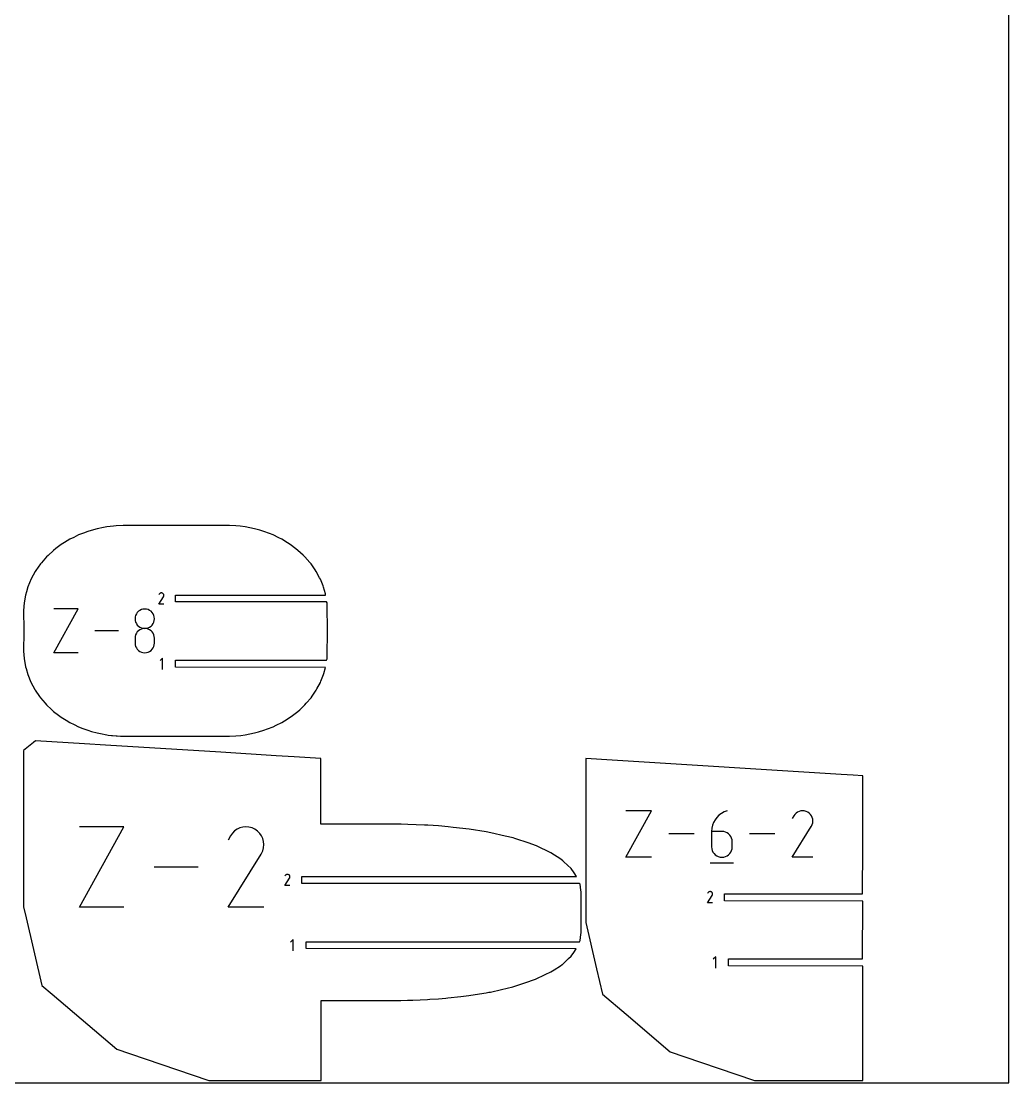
# Model space of a CAD drawing. Extents: x 0 to 3000, y 0 to 3000.
# Drawn here: x 2302 to 3000, y 0 to 750 of the extents above; entities that cross this region are included whole.
import ezdxf

# ---------------------------------------------------------------- set-up
doc = ezdxf.new("R2010")
doc.units = 0

msp = doc.modelspace()

# ---------------------------------------------------------------- linework, layer by layer
at = {"layer": 'annotation', "color": 1}
for p, q in [((2399.633357, 345.24159), (2399.40007, 344.79408)), ((2399.81849, 345.504111), (2399.633357, 345.24159)), ((2400.040607, 345.723254), (2399.81849, 345.504111)), ((2400.292954, 345.897266), (2400.040607, 345.723254)), ((2400.568775, 346.024391), (2400.292954, 345.897266)), ((2400.861315, 346.102875), (2400.568775, 346.024391)), ((2401.163819, 346.130962), (2400.861315, 346.102875)), ((2401.469531, 346.106898), (2401.163819, 346.130962)), ((2401.771696, 346.028928), (2401.469531, 346.106898)), ((2402.063559, 345.895297), (2401.771696, 346.028928)), ((2402.324599, 345.709933), (2402.063559, 345.895297)), ((2402.063559, 345.895297), (2402.063559, 345.895297)), ((2402.542857, 345.487498), (2402.324599, 345.709933)), ((2402.716392, 345.234808), (2402.542857, 345.487498)), ((2402.843263, 344.958681), (2402.716392, 345.234808)), ((2399.395053, 338.131092), (2402.678133, 343.41643)), ((2402.948044, 338.131092), (2399.395053, 338.131092)), ((2402.678133, 343.41643), (2402.682058, 343.421287)), ((2402.678133, 343.41643), (2402.678133, 343.41643)), ((2402.682058, 343.421287), (2402.685822, 343.426185)), ((2402.685822, 343.426185), (2402.689449, 343.431165)), ((2402.689449, 343.431165), (2402.692965, 343.43627)), ((2402.692965, 343.43627), (2402.696395, 343.441539)), ((2402.696395, 343.441539), (2402.699762, 343.447015)), ((2402.699762, 343.447015), (2402.703092, 343.452739)), ((2402.703092, 343.452739), (2402.70641, 343.458752)), ((2402.70641, 343.458752), (2402.70974, 343.465095)), ((2402.70974, 343.465095), (2402.845298, 343.756148)), ((2402.70974, 343.465095), (2402.70974, 343.465095)), ((2402.92153, 344.665935), (2402.843263, 344.958681)), ((2402.845298, 343.756148), (2402.924488, 344.057851)), ((2402.949252, 344.363386), (2402.92153, 344.665935)), ((2402.924488, 344.057851), (2402.949252, 344.363386)), ((2325.281107, 303.810612), (2342.457573, 334.745324)), ((2342.457573, 334.745324), (2325.281107, 334.745324)), ((2383.003538, 330.236752), (2382.684023, 329.077812)), ((2383.512195, 331.304937), (2383.003538, 330.236752)), ((2384.190467, 332.262711), (2383.512195, 331.304937)), ((2385.018828, 333.09042), (2384.190467, 332.262711)), ((2385.977749, 333.768407), (2385.018828, 333.09042)), ((2387.047703, 334.277019), (2385.977749, 333.768407)), ((2388.209163, 334.5966), (2387.047703, 334.277019)), ((2389.442602, 334.707495), (2388.209163, 334.5966)), ((2390.67604, 334.5966), (2389.442602, 334.707495)), ((2389.442602, 334.707495), (2389.442602, 334.707495)), ((2391.8375, 334.277019), (2390.67604, 334.5966)), ((2392.907454, 333.768407), (2391.8375, 334.277019)), ((2393.866376, 333.09042), (2392.907454, 333.768407)), ((2394.694736, 332.262711), (2393.866376, 333.09042)), ((2395.373009, 331.304937), (2394.694736, 332.262711)), ((2395.881666, 330.236752), (2395.373009, 331.304937)), ((2396.20118, 329.077812), (2395.881666, 330.236752)), ((2382.684023, 329.077812), (2382.573179, 327.847772)), ((2382.573179, 327.847772), (2382.573179, 327.847772)), ((2382.573179, 327.847772), (2382.684087, 326.611957)), ((2382.684087, 326.611957), (2383.003761, 325.44852)), ((2383.003761, 325.44852), (2383.512626, 324.376956)), ((2383.512626, 324.376956), (2384.191106, 323.41676)), ((2384.191106, 323.41676), (2385.019626, 322.587428)), ((2385.019626, 322.587428), (2385.978611, 321.908456)), ((2392.906592, 321.908456), (2393.865577, 322.587428)), ((2393.865577, 322.587428), (2394.694097, 323.41676)), ((2394.694097, 323.41676), (2395.372578, 324.376956)), ((2395.372578, 324.376956), (2395.881442, 325.44852)), ((2395.881442, 325.44852), (2396.201116, 326.611957)), ((2396.201116, 326.611957), (2396.312025, 327.847772)), ((2396.312025, 327.847772), (2396.20118, 329.077812)), ((2396.312025, 327.847772), (2396.312025, 327.847772)), ((2370.975572, 319.277968), (2354.061, 319.277968)), ((2382.684023, 315.326704), (2382.573179, 314.091467)), ((2383.003538, 316.489692), (2382.684023, 315.326704)), ((2383.512195, 317.560918), (2383.003538, 316.489692)), ((2384.190467, 318.520872), (2383.512195, 317.560918)), ((2385.018828, 319.350041), (2384.190467, 318.520872)), ((2385.977749, 320.028915), (2385.018828, 319.350041)), ((2387.047703, 320.537982), (2385.977749, 320.028915)), ((2385.978611, 321.908456), (2387.048486, 321.399338)), ((2388.209163, 320.857731), (2387.047703, 320.537982)), ((2387.048486, 321.399338), (2388.209674, 321.079571)), ((2389.442602, 320.968649), (2388.209163, 320.857731)), ((2388.209674, 321.079571), (2389.442602, 320.968649)), ((2389.442602, 320.968649), (2390.675529, 321.079571)), ((2390.67604, 320.857795), (2389.442602, 320.968649)), ((2389.442602, 320.968649), (2389.442602, 320.968649)), ((2389.442602, 320.968649), (2389.442602, 320.968649)), ((2390.675529, 321.079571), (2391.836718, 321.399338)), ((2391.8375, 320.538206), (2390.67604, 320.857795)), ((2391.836718, 321.399338), (2392.906592, 321.908456)), ((2392.907454, 320.029346), (2391.8375, 320.538206)), ((2393.866376, 319.35068), (2392.907454, 320.029346)), ((2394.694736, 318.52167), (2393.866376, 319.35068)), ((2395.373009, 317.56178), (2394.694736, 318.52167)), ((2395.881666, 316.490474), (2395.373009, 317.56178)), ((2396.20118, 315.327215), (2395.881666, 316.490474)), ((2396.312025, 314.091467), (2396.20118, 315.327215)), ((2382.573179, 314.091467), (2382.573179, 310.669365)), ((2382.573179, 310.669365), (2382.573179, 310.669365)), ((2382.573179, 310.669365), (2382.684087, 309.434216)), ((2382.684087, 309.434216), (2383.003761, 308.272561)), ((2383.003761, 308.272561), (2383.512626, 307.203578)), ((2395.372578, 307.203578), (2395.881442, 308.272561)), ((2395.881442, 308.272561), (2396.201116, 309.434216)), ((2396.201116, 309.434216), (2396.312025, 310.669365)), ((2396.312025, 310.669365), (2396.312025, 314.091467)), ((2396.312025, 314.091467), (2396.312025, 314.091467)), ((2342.457573, 303.810612), (2325.281107, 303.810612)), ((2383.512626, 307.203578), (2384.191106, 306.246443)), ((2384.191106, 306.246443), (2385.019626, 305.420331)), ((2385.019626, 305.420331), (2385.978611, 304.744419)), ((2385.978611, 304.744419), (2387.048486, 304.237883)), ((2387.048486, 304.237883), (2388.209674, 303.919898)), ((2388.209674, 303.919898), (2389.442602, 303.809642)), ((2389.442602, 303.809642), (2390.675529, 303.919898)), ((2389.442602, 303.809642), (2389.442602, 303.809642)), ((2390.675529, 303.919898), (2391.836718, 304.237883)), ((2391.836718, 304.237883), (2392.906592, 304.744419)), ((2392.906592, 304.744419), (2393.865577, 305.420331)), ((2393.865577, 305.420331), (2394.694097, 306.246443)), ((2394.694097, 306.246443), (2395.372578, 307.203578)), ((2402.061976, 300.080325), (2400.283473, 298.301321)), ((2402.061976, 292.080325), (2402.061976, 300.080325)), ((2729.311569, 159.391909), (2747.50338, 192.155251)), ((2747.50338, 192.155251), (2729.311569, 192.155251)), ((2793.690582, 187.506109), (2792.410843, 185.79706)), ((2795.200897, 189.022833), (2793.690582, 187.506109)), ((2796.922155, 190.320852), (2795.200897, 189.022833)), ((2798.834724, 191.373785), (2796.922155, 190.320852)), ((2800.918969, 192.155251), (2798.834724, 191.373785)), ((2800.918969, 192.155251), (2800.918969, 192.155251)), ((2848.006675, 188.512102), (2847.051266, 186.67936)), ((2848.764869, 189.587233), (2848.006675, 188.512102)), ((2849.674532, 190.484717), (2848.764869, 189.587233)), ((2850.707998, 191.197369), (2849.674532, 190.484717)), ((2851.837601, 191.717999), (2850.707998, 191.197369)), ((2853.035675, 192.039423), (2851.837601, 191.717999)), ((2854.274554, 192.154452), (2853.035675, 192.039423)), ((2855.526573, 192.055899), (2854.274554, 192.154452)), ((2856.764066, 191.736579), (2855.526573, 192.055899)), ((2857.959367, 191.189302), (2856.764066, 191.736579)), ((2859.028435, 190.430161), (2857.959367, 191.189302)), ((2857.959367, 191.189302), (2857.959367, 191.189302)), ((2859.922292, 189.519196), (2859.028435, 190.430161)), ((2860.63299, 188.484326), (2859.922292, 189.519196)), ((2861.152581, 187.353472), (2860.63299, 188.484326)), ((2343.25189, 124.026001), (2374.766962, 180.784454)), ((2374.766962, 180.784454), (2343.25189, 180.784454)), ((2456.701967, 180.02697), (2454.745069, 179.125041)), ((2458.777483, 180.583796), (2456.701967, 180.02697)), ((2460.923689, 180.78307), (2458.777483, 180.583796)), ((2463.092657, 180.61234), (2460.923689, 180.78307)), ((2465.236461, 180.059156), (2463.092657, 180.61234)), ((2467.307172, 179.111067), (2465.236461, 180.059156)), ((2790.621629, 181.90751), (2790.151421, 179.779771)), ((2791.381315, 183.922067), (2790.621629, 181.90751)), ((2792.410843, 185.79706), (2791.381315, 183.922067)), ((2847.030719, 159.391643), (2860.476305, 181.03731)), ((2860.476305, 181.03731), (2860.492378, 181.057199)), ((2860.476305, 181.03731), (2860.476305, 181.03731)), ((2860.492378, 181.057199), (2860.507792, 181.077258)), ((2860.507792, 181.077258), (2860.522648, 181.097655)), ((2860.522648, 181.097655), (2860.537048, 181.11856)), ((2860.537048, 181.11856), (2860.551092, 181.140141)), ((2860.551092, 181.140141), (2860.564883, 181.162567)), ((2860.564883, 181.162567), (2860.578521, 181.186008)), ((2860.578521, 181.186008), (2860.592109, 181.210633)), ((2860.592109, 181.210633), (2860.605747, 181.23661)), ((2860.605747, 181.23661), (2861.160913, 182.428596)), ((2860.605747, 181.23661), (2860.605747, 181.23661)), ((2861.473117, 186.154552), (2861.152581, 187.353472)), ((2861.160913, 182.428596), (2861.485231, 183.664195)), ((2861.586649, 184.915487), (2861.473117, 186.154552)), ((2861.485231, 183.664195), (2861.586649, 184.915487)), ((2450.06536, 174.473147), (2448.410231, 171.298148)), ((2451.378838, 176.335679), (2450.06536, 174.473147)), ((2452.954717, 177.890461), (2451.378838, 176.335679)), ((2454.745069, 179.125041), (2452.954717, 177.890461)), ((2469.159202, 177.795948), (2467.307172, 179.111067)), ((2467.307172, 179.111067), (2467.307172, 179.111067)), ((2470.707699, 176.217813), (2469.159202, 177.795948)), ((2471.938896, 174.425029), (2470.707699, 176.217813)), ((2472.839023, 172.465964), (2471.938896, 174.425029)), ((2777.70715, 175.77358), (2759.792715, 175.77358)), ((2790.151421, 179.779771), (2789.990321, 177.565229)), ((2789.990321, 177.565229), (2789.990321, 166.67562)), ((2797.265813, 177.565229), (2789.990321, 177.565229)), ((2798.574328, 177.448455), (2797.265813, 177.565229)), ((2799.805595, 177.111674), (2798.574328, 177.448455)), ((2800.939135, 176.575195), (2799.805595, 177.111674)), ((2801.95447, 175.859328), (2800.939135, 176.575195)), ((2802.83112, 174.984383), (2801.95447, 175.859328)), ((2803.548608, 173.970669), (2802.83112, 174.984383)), ((2804.086454, 172.838495), (2803.548608, 173.970669)), ((2804.424179, 171.608173), (2804.086454, 172.838495)), ((2834.745075, 175.77358), (2816.83064, 175.77358)), ((2473.394311, 170.388983), (2472.839023, 172.465964)), ((2472.853456, 163.934224), (2473.415297, 166.074746)), ((2473.590992, 168.242455), (2473.394311, 170.388983)), ((2473.415297, 166.074746), (2473.590992, 168.242455)), ((2789.990321, 166.67562), (2789.990321, 166.67562)), ((2789.990321, 166.67562), (2790.107785, 165.366823)), ((2790.107785, 165.366823), (2790.446356, 164.134801)), ((2804.086454, 164.134801), (2804.424179, 165.366823)), ((2804.541305, 170.30001), (2804.424179, 171.608173)), ((2804.424179, 165.366823), (2804.541305, 166.67562)), ((2804.541305, 166.67562), (2804.541305, 170.30001)), ((2804.541305, 170.30001), (2804.541305, 170.30001)), ((2448.374637, 124.02554), (2471.667457, 161.523991)), ((2471.667457, 161.523991), (2471.695303, 161.558447)), ((2471.667457, 161.523991), (2471.667457, 161.523991)), ((2471.695303, 161.558447), (2471.722006, 161.593197)), ((2471.722006, 161.593197), (2471.747742, 161.628532)), ((2471.747742, 161.628532), (2471.772687, 161.664747)), ((2471.772687, 161.664747), (2471.797017, 161.702133)), ((2471.797017, 161.702133), (2471.820908, 161.740983)), ((2471.820908, 161.740983), (2471.844535, 161.781592)), ((2471.844535, 161.781592), (2471.868074, 161.824251)), ((2471.868074, 161.824251), (2471.891701, 161.869254)), ((2471.891701, 161.869254), (2472.853456, 163.934224)), ((2471.891701, 161.869254), (2471.891701, 161.869254)), ((2747.50338, 159.391909), (2729.311569, 159.391909)), ((2790.446356, 164.134801), (2790.985301, 163.000167)), ((2790.985301, 163.000167), (2791.703888, 161.983536)), ((2791.703888, 161.983536), (2792.581384, 161.105521)), ((2792.581384, 161.105521), (2793.597057, 160.386737)), ((2793.597057, 160.386737), (2794.730175, 159.847798)), ((2794.730175, 159.847798), (2795.960004, 159.509317)), ((2795.960004, 159.509317), (2797.265813, 159.391909)), ((2797.265813, 159.391909), (2798.574328, 159.509317)), ((2797.265813, 159.391909), (2797.265813, 159.391909)), ((2798.574328, 159.509317), (2799.805595, 159.847798)), ((2799.805595, 159.847798), (2800.939135, 160.386737)), ((2800.939135, 160.386737), (2801.95447, 161.105521)), ((2801.95447, 161.105521), (2802.83112, 161.983536)), ((2802.83112, 161.983536), (2803.548608, 163.000167)), ((2803.548608, 163.000167), (2804.086454, 164.134801)), ((2861.581703, 159.391643), (2847.030719, 159.391643)), ((2427.091272, 152.405228), (2396.056721, 152.405228)), ((2789.079087, 155.296491), (2805.460758, 155.296491)), ((2488.526445, 139.262435), (2491.809526, 144.547773)), ((2488.76475, 146.372933), (2488.531462, 145.925423)), ((2488.949882, 146.635453), (2488.76475, 146.372933)), ((2489.171999, 146.854597), (2488.949882, 146.635453)), ((2489.424346, 147.028609), (2489.171999, 146.854597)), ((2489.700167, 147.155734), (2489.424346, 147.028609)), ((2489.992707, 147.234218), (2489.700167, 147.155734)), ((2490.295211, 147.262305), (2489.992707, 147.234218)), ((2490.600923, 147.238241), (2490.295211, 147.262305)), ((2490.903089, 147.160271), (2490.600923, 147.238241)), ((2491.194952, 147.026639), (2490.903089, 147.160271)), ((2491.455992, 146.841276), (2491.194952, 147.026639)), ((2491.194952, 147.026639), (2491.194952, 147.026639)), ((2491.67425, 146.61884), (2491.455992, 146.841276)), ((2491.847784, 146.366151), (2491.67425, 146.61884)), ((2491.809526, 144.547773), (2491.81345, 144.55263)), ((2491.809526, 144.547773), (2491.809526, 144.547773)), ((2491.81345, 144.55263), (2491.817214, 144.557528)), ((2491.817214, 144.557528), (2491.820842, 144.562508)), ((2491.820842, 144.562508), (2491.824358, 144.567612)), ((2491.824358, 144.567612), (2491.827787, 144.572882)), ((2491.827787, 144.572882), (2491.831154, 144.578358)), ((2491.831154, 144.578358), (2491.834484, 144.584082)), ((2491.834484, 144.584082), (2491.837802, 144.590094)), ((2491.837802, 144.590094), (2491.841132, 144.596437)), ((2491.841132, 144.596437), (2491.97669, 144.887491)), ((2491.841132, 144.596437), (2491.841132, 144.596437)), ((2491.974656, 146.090024), (2491.847784, 146.366151)), ((2492.052923, 145.797278), (2491.974656, 146.090024)), ((2491.97669, 144.887491), (2492.05588, 145.189194)), ((2492.080644, 145.494728), (2492.052923, 145.797278)), ((2492.05588, 145.189194), (2492.080644, 145.494728)), ((2492.079437, 139.262435), (2488.526445, 139.262435)), ((2788.64858, 135.043861), (2788.35604, 134.965377)), ((2788.951084, 135.071948), (2788.64858, 135.043861)), ((2789.256796, 135.047884), (2788.951084, 135.071948)), ((2789.558962, 134.969913), (2789.256796, 135.047884)), ((2787.182318, 127.072078), (2790.465399, 132.357416)), ((2787.420623, 134.182576), (2787.187335, 133.735065)), ((2787.605755, 134.445096), (2787.420623, 134.182576)), ((2787.827872, 134.66424), (2787.605755, 134.445096)), ((2788.080219, 134.838252), (2787.827872, 134.66424)), ((2788.35604, 134.965377), (2788.080219, 134.838252)), ((2789.850825, 134.836282), (2789.558962, 134.969913)), ((2790.111865, 134.650919), (2789.850825, 134.836282)), ((2789.850825, 134.836282), (2789.850825, 134.836282)), ((2790.330123, 134.428483), (2790.111865, 134.650919)), ((2790.503658, 134.175794), (2790.330123, 134.428483)), ((2790.465399, 132.357416), (2790.469324, 132.362273)), ((2790.465399, 132.357416), (2790.465399, 132.357416)), ((2790.469324, 132.362273), (2790.473087, 132.36717)), ((2790.473087, 132.36717), (2790.476715, 132.372151)), ((2790.476715, 132.372151), (2790.480231, 132.377255)), ((2790.480231, 132.377255), (2790.48366, 132.382525)), ((2790.48366, 132.382525), (2790.487027, 132.388001)), ((2790.487027, 132.388001), (2790.490358, 132.393724)), ((2790.490358, 132.393724), (2790.493675, 132.399737)), ((2790.493675, 132.399737), (2790.497005, 132.40608)), ((2790.497005, 132.40608), (2790.632563, 132.697134)), ((2790.497005, 132.40608), (2790.497005, 132.40608)), ((2790.630529, 133.899667), (2790.503658, 134.175794)), ((2790.708796, 133.60692), (2790.630529, 133.899667)), ((2790.632563, 132.697134), (2790.711754, 132.998837)), ((2790.736518, 133.304371), (2790.708796, 133.60692)), ((2790.711754, 132.998837), (2790.736518, 133.304371)), ((2374.766962, 124.026001), (2343.25189, 124.026001)), ((2473.582423, 124.02554), (2448.374637, 124.02554)), ((2790.73531, 127.072078), (2787.182318, 127.072078)), ((2494.29962, 101.211668), (2492.521118, 99.432664)), ((2494.29962, 93.211668), (2494.29962, 101.211668)), ((2792.903575, 89.021311), (2791.125072, 87.242307)), ((2792.903575, 81.021311), (2792.903575, 89.021311))]:
    msp.add_line(p, q, dxfattribs=at)
at = {"layer": 'boundary', "color": 5}
for p, q in [((2353.204823, 390.655459), (2349.251107, 389.526872)), ((2355.904972, 391.425966), (2353.204823, 390.655459)), ((2360.305152, 392.293913), (2355.904972, 391.425966)), ((2362.577095, 392.741922), (2360.305152, 392.293913)), ((2367.3228, 393.288887), (2362.577095, 392.741922)), ((2369.171187, 393.501859), (2367.3228, 393.288887)), ((2374.294729, 393.694842), (2369.171187, 393.501859)), ((2375.616766, 393.744843), (2374.294729, 393.694842)), ((2384.39011, 393.744844), (2375.616766, 393.744843)), ((2416.215732, 393.744844), (2384.39011, 393.744844)), ((2447.505245, 393.744844), (2416.215732, 393.744844)), ((2449.296513, 393.67879), (2447.505245, 393.744844)), ((2453.914311, 393.50186), (2449.296513, 393.67879)), ((2456.869453, 393.158431), (2453.914311, 393.50186)), ((2460.453731, 392.741922), (2456.869453, 393.158431)), ((2463.791025, 392.078137), (2460.453731, 392.741922)), ((2467.070218, 391.425965), (2463.791025, 392.078137)), ((2470.730849, 390.372305), (2467.070218, 391.425965)), ((2473.668302, 389.526872), (2470.730849, 390.372305)), ((2336.426326, 383.952442), (2332.718479, 381.68243)), ((2339.268538, 385.343861), (2336.426326, 383.952442)), ((2342.721282, 387.03355), (2339.268538, 385.343861)), ((2346.146165, 388.341509), (2342.721282, 387.03355)), ((2349.251107, 389.526872), (2346.146165, 388.341509)), ((2477.569022, 388.024738), (2473.668302, 389.526872)), ((2480.143076, 387.03355), (2477.569022, 388.024738)), ((2484.179493, 385.040925), (2480.143076, 387.03355)), ((2486.384576, 383.952442), (2484.179493, 385.040925)), ((2490.437571, 381.449309), (2486.384576, 383.952442)), ((2324.976239, 376.149358), (2321.160929, 372.599849)), ((2326.639581, 377.407741), (2324.976239, 376.149358)), ((2330.476607, 380.309375), (2326.639581, 377.407741)), ((2332.718479, 381.68243), (2330.476607, 380.309375)), ((2492.283417, 380.309375), (2490.437571, 381.449309)), ((2496.22693, 377.300871), (2492.283417, 380.309375)), ((2497.736392, 376.149358), (2496.22693, 377.300871)), ((2501.446911, 372.666699), (2497.736392, 376.149358)), ((2320.017078, 371.535208), (2316.38616, 367.362716)), ((2321.160929, 372.599849), (2320.017078, 371.535208)), ((2502.652496, 371.535208), (2501.446911, 372.666699)), ((2506.018038, 367.633194), (2502.652496, 371.535208)), ((2506.957772, 366.5437), (2506.018038, 367.633194)), ((2312.000204, 361.262203), (2309.191171, 356.08578)), ((2312.385382, 361.816232), (2312.000204, 361.262203)), ((2315.6738, 366.5437), (2312.385382, 361.816232)), ((2316.38616, 367.362716), (2315.6738, 366.5437)), ((2509.885551, 362.297003), (2506.957772, 366.5437)), ((2510.598977, 361.262203), (2509.885551, 362.297003)), ((2513.020819, 356.759092), (2510.598977, 361.262203)), ((2309.191171, 356.08578), (2306.799696, 350.291599)), ((2513.54555, 355.783437), (2513.020819, 356.759092)), ((2515.420577, 351.11874), (2513.54555, 355.783437)), ((2305.817313, 346.827817), (2305.184184, 344.601592)), ((2306.799696, 350.291599), (2305.817313, 346.827817)), ((2515.789759, 350.200275), (2515.420577, 351.11874)), ((2517.104117, 345.469003), (2515.789759, 350.200275)), ((2517.086297, 344.581158), (2517.104117, 345.469003)), ((2304.264786, 339.068233), (2303.748457, 333.670246)), ((2305.184184, 344.601592), (2304.264786, 339.068233)), ((2411.222552, 344.581157), (2517.086297, 344.581158)), ((2411.222552, 339.681157), (2411.222552, 344.581157)), ((2517.989267, 339.681157), (2411.222552, 339.681157)), ((2518.243163, 339.068233), (2517.989267, 339.681157)), ((2518.336355, 337.710184), (2518.243163, 339.068233)), ((2518.403496, 333.670246), (2518.336355, 337.710184)), ((2303.748457, 333.670246), (2303.969386, 319.974744)), ((2518.551366, 322.849756), (2518.403496, 333.670246)), ((2518.530703, 319.27801), (2518.551366, 322.849756)), ((2303.969353, 318.583959), (2303.748459, 304.885696)), ((2303.969386, 319.974744), (2303.962541, 319.278011)), ((2303.962541, 319.278011), (2303.969353, 318.583959)), ((2518.403079, 304.885696), (2518.551278, 315.717665)), ((2518.551278, 315.717665), (2518.530703, 319.27801)), ((2303.748459, 304.885696), (2304.253313, 299.691096)), ((2518.243892, 299.487709), (2518.335553, 300.823617)), ((2518.335553, 300.823617), (2518.403079, 304.885696)), ((2304.253313, 299.691096), (2305.18563, 293.954351)), ((2305.18563, 293.954351), (2305.557512, 292.647114)), ((2305.557512, 292.647114), (2306.727722, 288.471787)), ((2411.223477, 293.630325), (2411.223477, 298.530325)), ((2411.223477, 298.530325), (2517.934107, 298.530325)), ((2517.186523, 293.380325), (2411.223477, 293.630325)), ((2516.033011, 289.227319), (2517.186523, 293.380325)), ((2517.934107, 298.530325), (2518.243892, 299.487709)), ((2306.727722, 288.471787), (2308.892745, 283.097675)), ((2513.919871, 283.700634), (2515.790842, 288.355661)), ((2515.790842, 288.355661), (2516.033011, 289.227319)), ((2308.892745, 283.097675), (2311.685549, 277.868932)), ((2311.685549, 277.868932), (2311.997571, 277.29374)), ((2510.600299, 277.29374), (2511.132222, 278.282692)), ((2511.132222, 278.282692), (2513.546779, 282.772572)), ((2513.546779, 282.772572), (2513.919871, 283.700634)), ((2311.997571, 277.29374), (2315.085573, 272.854656)), ((2315.085573, 272.854656), (2315.671322, 272.012315)), ((2315.671322, 272.012315), (2319.059929, 268.118582)), ((2503.604136, 268.122301), (2506.959207, 272.012315)), ((2506.959207, 272.012315), (2507.682565, 273.061395)), ((2507.682565, 273.061395), (2510.600299, 277.29374)), ((2319.059929, 268.118582), (2320.014922, 267.020808)), ((2320.014922, 267.020808), (2323.564688, 263.718611)), ((2323.564688, 263.718611), (2324.974598, 262.406506)), ((2497.737838, 262.406506), (2498.950317, 263.544416)), ((2498.950317, 263.544416), (2502.653972, 267.020808)), ((2502.653972, 267.020808), (2503.604136, 268.122301)), ((2324.974598, 262.406506), (2328.545902, 259.706218)), ((2328.545902, 259.706218), (2330.475617, 258.246561)), ((2330.475617, 258.246561), (2333.940532, 256.125631)), ((2333.940532, 256.125631), (2336.42607, 254.603567)), ((2486.385878, 254.603567), (2488.213155, 255.731925)), ((2488.213155, 255.731925), (2492.284791, 258.246561)), ((2492.284791, 258.246561), (2493.791864, 259.396137)), ((2493.791864, 259.396137), (2497.737838, 262.406506)), ((2336.42607, 254.603567), (2339.677344, 253.012701)), ((2339.677344, 253.012701), (2342.721883, 251.522396)), ((2342.721883, 251.522396), (2345.678477, 250.393856)), ((2345.678477, 250.393856), (2349.252578, 249.029065)), ((2349.252578, 249.029065), (2351.861496, 248.284753)), ((2351.861496, 248.284753), (2355.907291, 247.130052)), ((2467.070815, 247.130052), (2469.903148, 247.945139)), ((2469.903148, 247.945139), (2473.669178, 249.029064)), ((2473.669178, 249.029064), (2476.171925, 249.992719)), ((2476.171925, 249.992719), (2480.144166, 251.522396)), ((2480.144166, 251.522396), (2482.30741, 252.590169)), ((2482.30741, 252.590169), (2486.385878, 254.603567)), ((2310.890344, 240.484003), (2303.748457, 234.836934)), ((2312.3474, 241.636092), (2310.890344, 240.484003)), ((2346.836755, 239.487312), (2312.3474, 241.636092)), ((2355.907291, 247.130052), (2358.142336, 246.689372)), ((2358.142336, 246.689372), (2362.580231, 245.814023)), ((2362.580231, 245.814023), (2363.549451, 245.683198)), ((2363.549451, 245.683198), (2365.892977, 245.366752)), ((2365.892977, 245.366752), (2366.766892, 245.283539)), ((2366.766892, 245.283539), (2369.175105, 245.05415)), ((2369.175105, 245.05415), (2369.956508, 245.009973)), ((2369.956508, 245.009973), (2372.416578, 244.87084)), ((2372.416578, 244.87084), (2375.02001, 244.822389)), ((2375.02001, 244.822389), (2375.621608, 244.811093)), ((2375.621608, 244.811093), (2384.011371, 244.811093)), ((2384.011371, 244.811093), (2414.439906, 244.811093)), ((2414.439906, 244.811093), (2447.50109, 244.811093)), ((2447.50109, 244.811093), (2449.393785, 244.880905)), ((2449.393785, 244.880905), (2453.914291, 245.05415)), ((2453.914291, 245.05415), (2457.323813, 245.450287)), ((2457.323813, 245.450287), (2460.454026, 245.814023)), ((2460.454026, 245.814023), (2463.59264, 246.438227)), ((2463.59264, 246.438227), (2467.070815, 247.130052)), ((2303.748457, 234.836934), (2303.748457, 219.654515)), ((2361.760416, 238.557532), (2346.836755, 239.487312)), ((2443.28528, 233.47835), (2361.760416, 238.557532)), ((2482.228898, 231.052081), (2443.28528, 233.47835)), ((2495.053157, 230.253108), (2482.228898, 231.052081)), ((2513.846195, 229.08227), (2495.053157, 230.253108)), ((2513.857308, 217.669939), (2513.846195, 229.08227)), ((2701.039978, 229.087957), (2701.039972, 175.132893)), ((2719.844877, 227.916366), (2701.039978, 229.087957)), ((2881.638267, 217.836275), (2719.844877, 227.916366)), ((2303.748457, 219.654515), (2303.748458, 124.23372)), ((2513.865268, 209.495029), (2513.857308, 217.669939)), ((2890.004109, 217.315066), (2881.638267, 217.836275)), ((2896.796116, 216.891913), (2890.004109, 217.315066)), ((2896.80003, 212.871475), (2896.796116, 216.891913)), ((2896.800779, 212.102073), (2896.80003, 212.871475)), ((2896.801358, 211.507347), (2896.800779, 212.102073)), ((2896.802108, 210.736302), (2896.801358, 211.507347)), ((2896.803064, 209.756274), (2896.802108, 210.736302)), ((2513.866861, 207.85254), (2513.865268, 209.495029)), ((2513.869074, 205.579659), (2513.866861, 207.85254)), ((2513.87203, 202.546167), (2513.869074, 205.579659)), ((2513.875875, 198.594986), (2513.87203, 202.546167)), ((2896.804256, 208.530876), (2896.803064, 209.756274)), ((2896.813312, 199.228468), (2896.804256, 208.530876)), ((2513.8808, 193.540185), (2513.875875, 198.594986)), ((2896.815192, 197.29715), (2896.813312, 199.228468)), ((2896.817455, 194.973618), (2896.815192, 197.29715)), ((2513.887003, 187.167892), (2513.8808, 193.540185)), ((2896.820123, 192.234048), (2896.817455, 194.973618)), ((2896.823194, 189.07726), (2896.820123, 192.234048)), ((2896.82664, 185.537399), (2896.823194, 189.07726)), ((2513.88762, 186.533421), (2513.887003, 187.167892)), ((2513.891328, 182.723577), (2513.88762, 186.533421)), ((2516.912183, 182.713379), (2513.891328, 182.723577)), ((2521.157895, 182.699035), (2516.912183, 182.713379)), ((2544.743226, 182.699035), (2521.157895, 182.699035)), ((2561.508384, 182.699036), (2544.743226, 182.699035)), ((2570.532994, 182.597415), (2561.508384, 182.699036)), ((2575.301502, 182.526341), (2570.532994, 182.597415)), ((2587.022863, 182.059297), (2575.301502, 182.526341)), ((2589.382361, 181.965313), (2587.022863, 182.059297)), ((2597.13328, 181.440718), (2589.382361, 181.965313)), ((2603.803579, 180.883016), (2597.13328, 181.440718)), ((2607.284389, 180.470996), (2603.803579, 180.883016)), ((2618.623845, 179.128853), (2607.284389, 180.470996)), ((2896.830383, 181.696479), (2896.82664, 185.537399)), ((2896.83428, 177.692486), (2896.830383, 181.696479)), ((2630.673726, 177.280701), (2618.623845, 179.128853)), ((2633.909354, 176.670114), (2630.673726, 177.280701)), ((2644.206382, 174.281651), (2633.909354, 176.670114)), ((2649.734573, 172.999365), (2644.206382, 174.281651)), ((2650.943824, 172.66655), (2649.734573, 172.999365)), ((2661.028447, 169.237859), (2650.943824, 172.66655)), ((2701.039972, 175.132893), (2701.039967, 113.250466)), ((2896.838149, 173.717679), (2896.83428, 177.692486)), ((2896.841766, 170.00116), (2896.838149, 173.717679)), ((2665.625095, 167.675043), (2661.028447, 169.237859)), ((2666.184294, 167.43718), (2665.625095, 167.675043)), ((2676.435125, 162.393546), (2666.184294, 167.43718)), ((2896.682038, 133.522143), (2896.844906, 166.77672)), ((2896.844906, 166.77672), (2896.841766, 170.00116)), ((2683.354665, 158.029146), (2676.435125, 162.393546)), ((2684.91191, 156.91478), (2683.354665, 158.029146)), ((2685.671233, 156.187765), (2684.91191, 156.91478)), ((2690.743074, 151.331618), (2685.671233, 156.187765)), ((2692.902651, 148.339767), (2690.743074, 151.331618)), ((2500.353945, 140.8125), (2500.353944, 145.7125)), ((2500.353944, 145.7125), (2694.423506, 145.7125)), ((2694.423506, 145.7125), (2692.902651, 148.339767)), ((2696.769854, 140.8125), (2500.353945, 140.8125)), ((2697.117896, 140.199576), (2696.769854, 140.8125)), ((2697.686925, 135.964622), (2697.117896, 140.199576)), ((2697.752387, 134.801589), (2697.686925, 135.964622)), ((2697.847288, 131.830289), (2697.752387, 134.801589)), ((2697.864966, 120.409354), (2697.847288, 131.830289)), ((2799.009817, 128.622143), (2799.009817, 133.522143)), ((2799.009817, 133.522143), (2896.682038, 133.522143)), ((2896.882296, 128.372143), (2799.009817, 128.622143)), ((2896.726872, 87.471311), (2896.882296, 128.372143)), ((2303.748458, 124.23372), (2305.541574, 116.612977)), ((2697.848876, 108.967908), (2697.864966, 120.409354)), ((2305.541574, 116.612977), (2316.811226, 68.716966)), ((2701.039967, 113.250466), (2708.757156, 80.452414)), ((2697.689437, 104.864545), (2697.754402, 106.017039)), ((2697.754402, 106.017039), (2697.848876, 108.967908)), ((2503.461122, 94.761668), (2503.461121, 99.661668)), ((2503.461121, 99.661668), (2696.626093, 99.661668)), ((2696.626093, 99.661668), (2697.119436, 100.619052)), ((2697.119436, 100.619052), (2697.689437, 104.864545)), ((2694.370981, 94.511668), (2503.461122, 94.761668)), ((2690.742773, 89.487004), (2692.657596, 92.138366)), ((2692.657596, 92.138366), (2694.370981, 94.511668)), ((2678.703976, 79.853912), (2683.2742, 82.735127)), ((2683.2742, 82.735127), (2684.41189, 83.548699)), ((2684.41189, 83.548699), (2684.908482, 83.903914)), ((2684.908482, 83.903914), (2688.891947, 87.715504)), ((2688.891947, 87.715504), (2690.742773, 89.487004)), ((2802.065076, 82.571311), (2802.065076, 87.471311)), ((2802.065076, 87.471311), (2896.726872, 87.471311)), ((2896.927129, 82.321311), (2802.065076, 82.571311)), ((2665.633068, 73.143658), (2672.412279, 76.446089)), ((2672.412279, 76.446089), (2676.436859, 78.425082)), ((2676.436859, 78.425082), (2678.703976, 79.853912)), ((2708.757156, 80.452414), (2712.972634, 62.536607)), ((2896.931593, 77.736119), (2896.927129, 82.321311)), ((2896.945413, 63.546014), (2896.931593, 77.736119)), ((2316.811226, 68.716966), (2324.089623, 62.530332)), ((2641.435208, 65.893824), (2649.625714, 67.791537)), ((2649.625714, 67.791537), (2650.265816, 67.967493)), ((2650.265816, 67.967493), (2650.937357, 68.152151)), ((2650.937357, 68.152151), (2658.029451, 70.560646)), ((2658.029451, 70.560646), (2665.633068, 73.143658)), ((2324.089623, 62.530332), (2369.834007, 23.647625)), ((2603.681999, 59.923151), (2612.688149, 60.986372)), ((2612.688149, 60.986372), (2618.504925, 61.673395)), ((2618.504925, 61.673395), (2622.837272, 62.336514)), ((2622.837272, 62.336514), (2630.682734, 63.537849)), ((2630.682734, 63.537849), (2632.58174, 63.895567)), ((2632.58174, 63.895567), (2633.794307, 64.124067)), ((2633.794307, 64.124067), (2641.435208, 65.893824)), ((2712.972634, 62.536607), (2729.518763, 48.472392)), ((2896.948242, 60.640226), (2896.945413, 63.546014)), ((2896.951325, 57.47168), (2896.948242, 60.640226)), ((2514.01615, 54.519916), (2514.012684, 58.075967)), ((2514.012684, 58.075967), (2514.714687, 58.066873)), ((2514.019012, 51.572638), (2514.01615, 54.519916)), ((2514.714687, 58.066873), (2521.033806, 58.119589)), ((2521.033806, 58.119589), (2537.798961, 58.119589)), ((2537.798961, 58.119589), (2561.384289, 58.119589)), ((2561.384289, 58.119589), (2570.399533, 58.218904)), ((2570.399533, 58.218904), (2575.17763, 58.28892)), ((2575.17763, 58.28892), (2578.778034, 58.431389)), ((2578.778034, 58.431389), (2589.259243, 58.846568)), ((2589.259243, 58.846568), (2590.892319, 58.956648)), ((2590.892319, 58.956648), (2597.137848, 59.377904)), ((2597.137848, 59.377904), (2602.192838, 59.799016)), ((2602.192838, 59.799016), (2603.681999, 59.923151)), ((2896.954503, 54.207176), (2896.951325, 57.47168)), ((2896.957621, 51.003301), (2896.954503, 54.207176)), ((2514.02115, 49.384673), (2514.019012, 51.572638)), ((2514.022651, 47.838242), (2514.02115, 49.384673)), ((2514.02363, 46.829952), (2514.022651, 47.838242)), ((2514.024176, 46.271074), (2514.02363, 46.829952)), ((2514.024176, 41.04455), (2514.024176, 46.271074)), ((2729.518763, 48.472392), (2760.843432, 21.846437)), ((2896.960556, 47.987636), (2896.957621, 51.003301)), ((2896.963224, 45.249536), (2896.960556, 47.987636)), ((2896.965571, 42.839697), (2896.963224, 45.249536)), ((2514.024176, 40.224216), (2514.024176, 41.04455)), ((2514.024176, 20.112662), (2514.024176, 40.224216)), ((2896.967579, 40.776093), (2896.965571, 42.839697)), ((2896.969257, 39.052264), (2896.967579, 40.776093)), ((2896.970626, 37.646037), (2896.969257, 39.052264)), ((2896.971717, 36.52662), (2896.970626, 37.646037)), ((2896.972559, 35.659948), (2896.971717, 36.52662)), ((2896.973191, 35.012056), (2896.972559, 35.659948)), ((2896.974097, 34.080716), (2896.973191, 35.012056)), ((2896.974096, 21.867211), (2896.974097, 34.080716)), ((2369.834007, 23.647625), (2378.740401, 20.619447)), ((2378.740401, 20.619447), (2434.716674, 1.5875)), ((2514.024176, 10.956007), (2514.024176, 20.112662)), ((2760.843432, 21.846437), (2782.097301, 14.620126)), ((2896.974096, 16.786392), (2896.974096, 21.867211)), ((2896.974097, 1.587501), (2896.974096, 16.786392)), ((2514.024177, 5.119015), (2514.024176, 10.956007)), ((2782.097301, 14.620126), (2820.428524, 1.5875)), ((2434.716674, 1.5875), (2445.603155, 1.5875)), ((2445.603155, 1.5875), (2514.024176, 1.5875)), ((2514.024176, 1.5875), (2514.024177, 5.119015)), ((2820.428524, 1.5875), (2867.281616, 1.5875)), ((2867.281616, 1.5875), (2896.974097, 1.587501))]:
    msp.add_line(p, q, dxfattribs=at)
at = {"layer": 'frame', "color": 5}
for p, q in [((3000, 0), (3000, 3000)), ((0, 0), (3000, 0))]:
    msp.add_line(p, q, dxfattribs=at)

doc.saveas('drawing.dxf')
